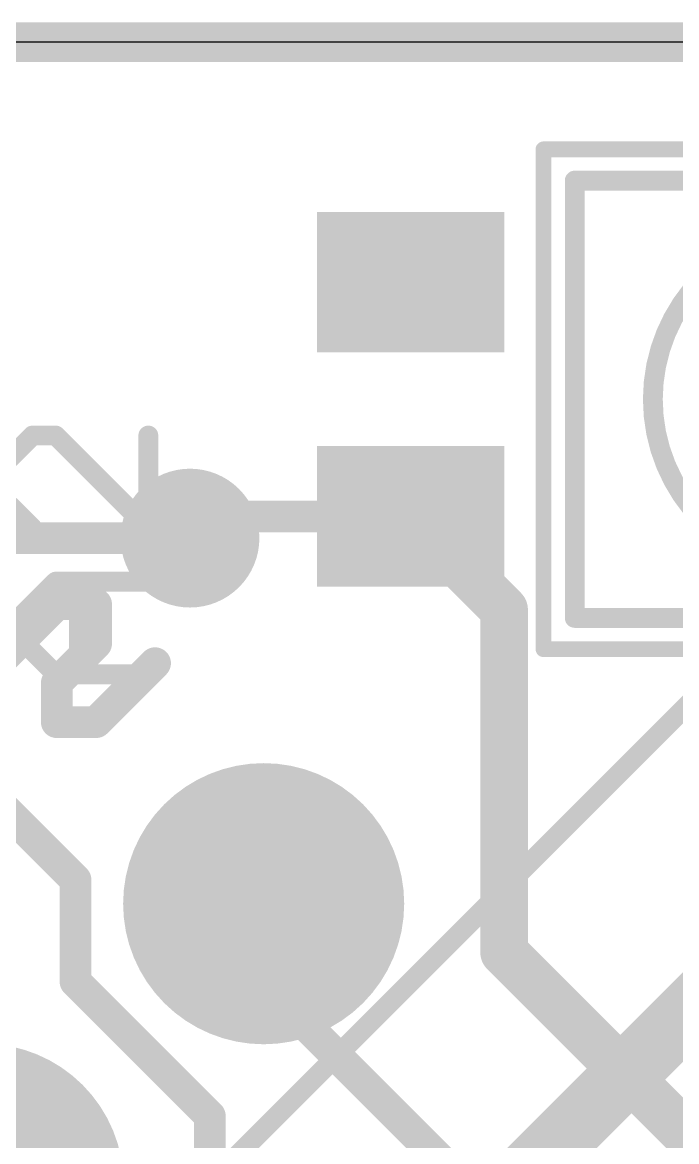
# Model space of a CAD drawing. Extents: x -0.1 to 25.5, y -0.1 to 25.5.
# Drawn here: x 7.56 to 11.75, y 18.36 to 25.53 of the extents above; entities that cross this region are included whole.
import ezdxf

# ---------------------------------------------------------------- set-up
doc = ezdxf.new("R2010")
doc.units = 0
for name, color, linetype in [('1', 12, 'CONTINUOUS'), ('16', 132, 'CONTINUOUS'), ('17', 110, 'CONTINUOUS'), ('18', 110, 'CONTINUOUS'), ('20', 53, 'CONTINUOUS'), ('21', 40, 'CONTINUOUS'), ('22', 6, 'CONTINUOUS'), ('46', 140, 'CONTINUOUS')]:
    doc.layers.add(name, color=color, linetype=linetype)

# ---------------------------------------------------------------- blocks, each defined once
blk = doc.blocks.new('RECT')
blk.add_solid([(-0.5, -0.5), (0.5, -0.5), (-0.5, 0.5), (0.5, 0.5)])
blk = doc.blocks.new('ROUNDP')
at = {"const_width": 0.5}
blk.add_lwpolyline([(0, -0.25, 1), (0, 0.25, 1), (0, -0.25)], format="xyb", dxfattribs=at)
blk = doc.blocks.new('ROUNDV')
at = {"const_width": 0.5}
blk.add_lwpolyline([(0, -0.25, 1), (0, 0.25, 1), (0, -0.25)], format="xyb", dxfattribs=at)

msp = doc.modelspace()

# ---------------------------------------------------------------- linework, layer by layer
at = {"layer": '1'}
for points, const_width in [([(0, 25.4), (25.4, 25.4)], 0.254), ([(10.05, 22.364), (10.6476, 21.7664)], 0.3048), ([(8.636, 22.225), (8.775, 22.364)], 0.2032), ([(8.775, 22.364), (10.05, 22.364)], 0.2032), ([(6.096, 21.844), (7.9031, 20.0369)], 0.2032), ([(10.6476, 21.7664), (10.6476, 19.5729)], 0.3048), ([(7.9031, 20.0369), (7.9031, 19.3852)], 0.2032), ([(9.1079, 19.8842), (9.1079, 19.3762)], 0.2032), ([(12.4405, 17.78), (10.6476, 19.5729)], 0.3048), ([(7.9031, 19.3852), (8.763, 18.5253)], 0.2032), ([(11.6109, 16.8732), (9.1079, 19.3762)], 0.2032), ([(8.763, 18.5253), (8.763, 18.1844)], 0.2032)]:
    msp.add_lwpolyline(points, dxfattribs=dict(at, const_width=const_width))
for points, const_width in [([(10.1039, 22.4179, 1), (9.9961, 22.3101)], 0.1524), ([(8.775, 22.4148, 1), (8.775, 22.3132)], 0.1016), ([(8.8109, 22.3281, 1), (8.7391, 22.3999)], 0.1016), ([(10.05, 22.3132, 1), (10.05, 22.4148)], 0.1016), ([(8.6001, 22.2609, 1), (8.6719, 22.1891)], 0.1016), ([(10.7238, 21.7664, 1), (10.5714, 21.7664)], 0.1524), ([(10.5937, 21.7125, 1), (10.7015, 21.8203)], 0.1524), ([(7.9539, 20.0369, 1), (7.8523, 20.0369)], 0.1016), ([(7.8672, 20.001, 1), (7.939, 20.0728)], 0.1016), ([(9.1587, 19.8842, 1), (9.0571, 19.8842)], 0.1016), ([(10.7015, 19.6268, 1), (10.5937, 19.519)], 0.1524), ([(10.5714, 19.5729, 1), (10.7238, 19.5729)], 0.1524), ([(7.939, 19.4211, 1), (7.8672, 19.3492)], 0.1016), ([(7.8523, 19.3852, 1), (7.9539, 19.3852)], 0.1016), ([(9.1438, 19.4121, 1), (9.072, 19.3403)], 0.1016), ([(9.0571, 19.3762, 1), (9.1587, 19.3762)], 0.1016), ([(8.8138, 18.5253, 1), (8.7122, 18.5253)], 0.1016), ([(8.7271, 18.4893, 1), (8.7989, 18.5612)], 0.1016)]:
    msp.add_lwpolyline(points, format="xyb", dxfattribs=dict(at, const_width=const_width))
at = {"layer": '16'}
for points, const_width in [([(0, 25.4), (25.4, 25.4)], 0.254), ([(7.366, 22.225), (8.636, 22.225)], 0.2032), ([(13.081, 20.447), (6.477, 13.843)], 0.4064)]:
    msp.add_lwpolyline(points, dxfattribs=dict(at, const_width=const_width))
at = {"layer": '16', "const_width": 0.1016}
msp.add_lwpolyline([(8.636, 22.1742, 1), (8.636, 22.2758)], format="xyb", dxfattribs=at)
at = {"layer": '20'}
msp.add_line((22.86, 25.4), (2.54, 25.4), dxfattribs=at)
at = {"layer": '21', "const_width": 0.127}
for points in [[(7.6278, 22.8817), (7.4795, 22.7334)], [(7.7761, 22.8817), (7.6278, 22.8817)], [(8.3693, 22.2885), (7.7761, 22.8817)], [(8.3693, 22.8817), (8.3693, 22.2885)], [(7.4795, 22.4368), (7.6278, 22.2885)], [(7.4795, 21.6496), (7.7761, 21.9462)], [(7.7761, 21.9462), (8.3693, 21.9462)], [(7.9244, 21.353), (7.9244, 21.9462)], [(7.7761, 21.353), (7.4795, 21.6496)], [(8.3693, 21.353), (7.7761, 21.353)]]:
    msp.add_lwpolyline(points, dxfattribs=at)
at = {"layer": '21', "const_width": 0.0635}
for points in [[(7.6278, 22.9134, 1), (7.6278, 22.8499)], [(7.6503, 22.8592, 1), (7.6054, 22.9041)], [(7.7986, 22.9041, 1), (7.7537, 22.8592)], [(7.7761, 22.8499, 1), (7.7761, 22.9134)], [(8.4011, 22.8817, 1), (8.3376, 22.8817)], [(7.6054, 22.266, 1), (7.6503, 22.311)], [(8.3376, 22.2885, 1), (8.4011, 22.2885)], [(8.3468, 22.266, 1), (8.3918, 22.311)], [(7.7761, 21.9779, 1), (7.7761, 21.9144)], [(7.7986, 21.9237, 1), (7.7537, 21.9686)], [(7.9562, 21.9462, 1), (7.8927, 21.9462)], [(8.3693, 21.9144, 1), (8.3693, 21.9779)], [(7.7761, 21.3847, 1), (7.7761, 21.3212)], [(7.7537, 21.3305, 1), (7.7986, 21.3754)], [(7.8927, 21.353, 1), (7.9562, 21.353)], [(8.3693, 21.3212, 1), (8.3693, 21.3847)]]:
    msp.add_lwpolyline(points, format="xyb", dxfattribs=at)
at = {"layer": '22'}
for points, const_width in [([(11.1318, 24.514, 1), (11.0682, 24.514)], 0.0635), ([(11.1, 24.5458, 1), (11.1, 24.4823)], 0.0635), ([(12.7, 22.014, 1), (12.7, 24.214, 1), (12.7, 22.014)], 0.127), ([(7.7834, 21.8524, 1), (7.7834, 21.7508)], 0.1016), ([(7.8193, 21.7657, 1), (7.7475, 21.8375)], 0.1016), ([(8.0858, 21.8016, 1), (7.9842, 21.8016)], 0.1016), ([(8.035, 21.7508, 1), (8.035, 21.8524)], 0.1016), ([(11.0682, 21.714, 1), (11.1318, 21.714)], 0.0635), ([(11.1, 21.7458, 1), (11.1, 21.6823)], 0.0635), ([(8.071, 21.514, 1), (7.9991, 21.5859)], 0.1016), ([(7.9842, 21.55, 1), (8.0858, 21.55)], 0.1016), ([(8.4484, 21.3882, 1), (8.3766, 21.4601)], 0.1016), ([(7.8342, 21.2983, 1), (7.7326, 21.2983)], 0.1016), ([(7.7475, 21.3342, 1), (7.8193, 21.2624)], 0.1016), ([(7.7834, 21.0974, 1), (7.7834, 20.9958)], 0.1016), ([(8.035, 20.9958, 1), (8.035, 21.0974)], 0.1016), ([(7.7326, 21.0466, 1), (7.8342, 21.0466)], 0.1016), ([(7.9991, 21.0826, 1), (8.071, 21.0107)], 0.1016)]:
    msp.add_lwpolyline(points, format="xyb", dxfattribs=dict(at, const_width=const_width))
for points, const_width in [([(13.4, 24.514), (11.1, 24.514)], 0.127), ([(11.1, 24.514), (11.1, 21.714)], 0.127), ([(7.7834, 21.8016), (7.4059, 21.4241)], 0.2032), ([(8.035, 21.8016), (7.7834, 21.8016)], 0.2032), ([(8.035, 21.55), (8.035, 21.8016)], 0.2032), ([(11.1, 21.714), (14.3, 21.714)], 0.127), ([(7.7834, 21.2983), (8.035, 21.55)], 0.2032), ([(8.4125, 21.4241), (8.035, 21.0466)], 0.2032), ([(11.9575, 21.2913), (4.1087, 13.4425)], 0.127), ([(7.7834, 21.0466), (7.7834, 21.2983)], 0.2032), ([(8.035, 21.0466), (7.7834, 21.0466)], 0.2032)]:
    msp.add_lwpolyline(points, dxfattribs=dict(at, const_width=const_width))
at = {"layer": '46', "const_width": 0.1016}
for points in [[(14.5, 24.714), (10.9, 24.714)], [(10.9, 24.714), (10.9, 21.514)], [(10.9, 21.514), (14.5, 21.514)]]:
    msp.add_lwpolyline(points, dxfattribs=at)
at = {"layer": '46', "const_width": 0.0508}
for points in [[(10.9, 24.7394, 1), (10.9, 24.6886)], [(10.9254, 24.714, 1), (10.8746, 24.714)], [(10.9, 21.5394, 1), (10.9, 21.4886)], [(10.8746, 21.514, 1), (10.9254, 21.514)]]:
    msp.add_lwpolyline(points, format="xyb", dxfattribs=at)

# ---------------------------------------------------------------- block references
at = {"layer": '1', "xscale": 1.2, "yscale": 0.9, "rotation": 180}
for p in [(10.05, 23.864), (10.05, 22.364)]:
    msp.add_blockref('RECT', p, dxfattribs=at)
at = {"layer": '17', "xscale": 1.8, "yscale": 1.8, "rotation": 45}
for p in [(9.1079, 19.8842), (9.1079, 19.8842), (7.3118, 18.0882), (7.3118, 18.0882)]:
    msp.add_blockref('ROUNDP', p, dxfattribs=at)
at = {"layer": '18', "xscale": 0.889, "yscale": 0.889}
msp.add_blockref('ROUNDV', (8.636, 22.225), dxfattribs=at)
msp.add_blockref('ROUNDV', (8.636, 22.225), dxfattribs=at)

doc.saveas('drawing.dxf')
